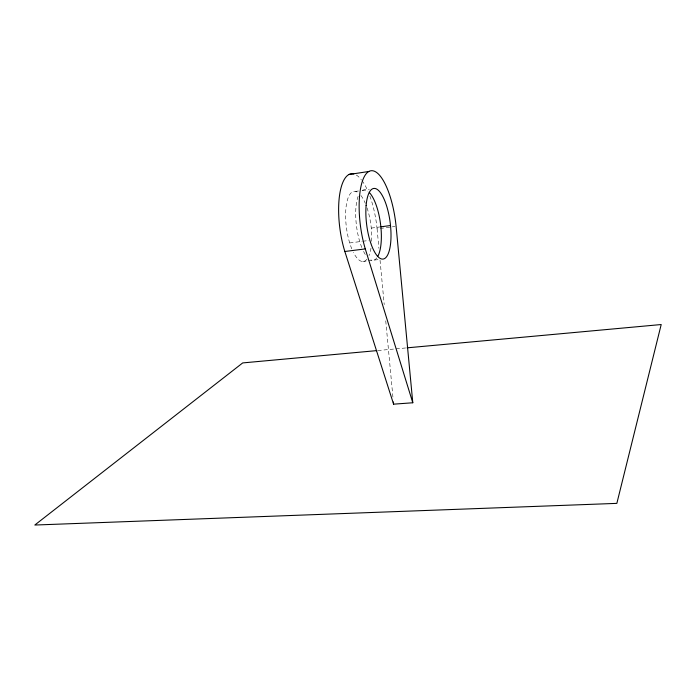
<?xml version="1.0" encoding="UTF-8"?>
<svg xmlns="http://www.w3.org/2000/svg" width="696" height="696" viewBox="0 0 696 696"><rect width="100%" height="100%" fill="white"/><g stroke="black" fill="none" stroke-linecap="round" stroke-linejoin="round"><path stroke-width="0.52" stroke-dasharray="3.48 2.61" d="M355.534 191.409L358.483 190.974M362.407 190.399L369.315 189.39M371.272 228.097L379.798 226.957M369.846 196.02A53.027 18.453 82.4 0 1 377.093 228.871L379.207 228.593M380.26 228.453L395.05 226.487M349.697 242.947L361.79 241.39M362.807 241.26L368.889 240.468M362.59 261.513L367.514 260.913M368.506 260.791L379.39 259.46M377.876 350.523L405.994 347.939M377.093 228.871L378.928 248.35M380.042 260.252L384.218 304.622M385.749 320.847L392.979 397.677M356.291 175.044A53.027 18.453 82.4 0 1 361.346 179.725M361.964 180.534A53.027 18.453 82.4 0 1 367.923 191.209M367.044 259.121A35.383 12.302 82.4 0 1 353.42 252.43M351.776 248.811A35.383 12.302 82.4 0 1 346.034 207.278A35.383 12.302 82.4 0 1 358.057 192.609M360.928 195.498A35.383 12.302 82.4 0 1 365.322 203.354M367.036 207.869A35.383 12.302 82.4 0 1 371.49 244.018M370.994 248.107A35.383 12.302 82.4 0 1 368.993 255.65M376.797 257.92A35.505 12.05 82.4 0 1 370.811 259.921M365.287 254.466A35.505 12.05 82.4 0 1 362.555 249.29M361.816 247.532A35.505 12.05 82.4 0 1 358.397 195.646M362.242 190.452A35.505 12.05 82.4 0 1 367.836 191.183"/><path stroke-width="1.04" d="M348.966 174.505L368.871 171.468M380.869 226.818L390.526 225.53M344.842 251.491L365.287 248.907L412.789 402.767L393.588 404.167L344.842 251.491A53.027 18.453 82.4 0 1 339.283 197.403A53.027 18.453 82.4 0 1 353.777 173.965M376.797 350.619L242.704 362.921L34.8 525.036L616.847 503.373L661.2 324.536L407.073 347.843M412.789 402.767L396.111 226.348A53.383 17.687 82.5 0 0 367.975 172.034A53.383 17.687 82.5 0 0 365.287 248.907M393.388 402.001L393.588 404.167M369.332 192.522A35.505 12.05 82.4 0 1 380.434 223.172A35.505 12.05 82.4 0 1 377.998 256.006M366.122 205.459A35.627 11.797 82.5 0 0 382.365 259.095A35.627 11.797 82.5 0 0 386.854 206.712A35.627 11.797 82.5 0 0 366.122 205.459"/></g></svg>
